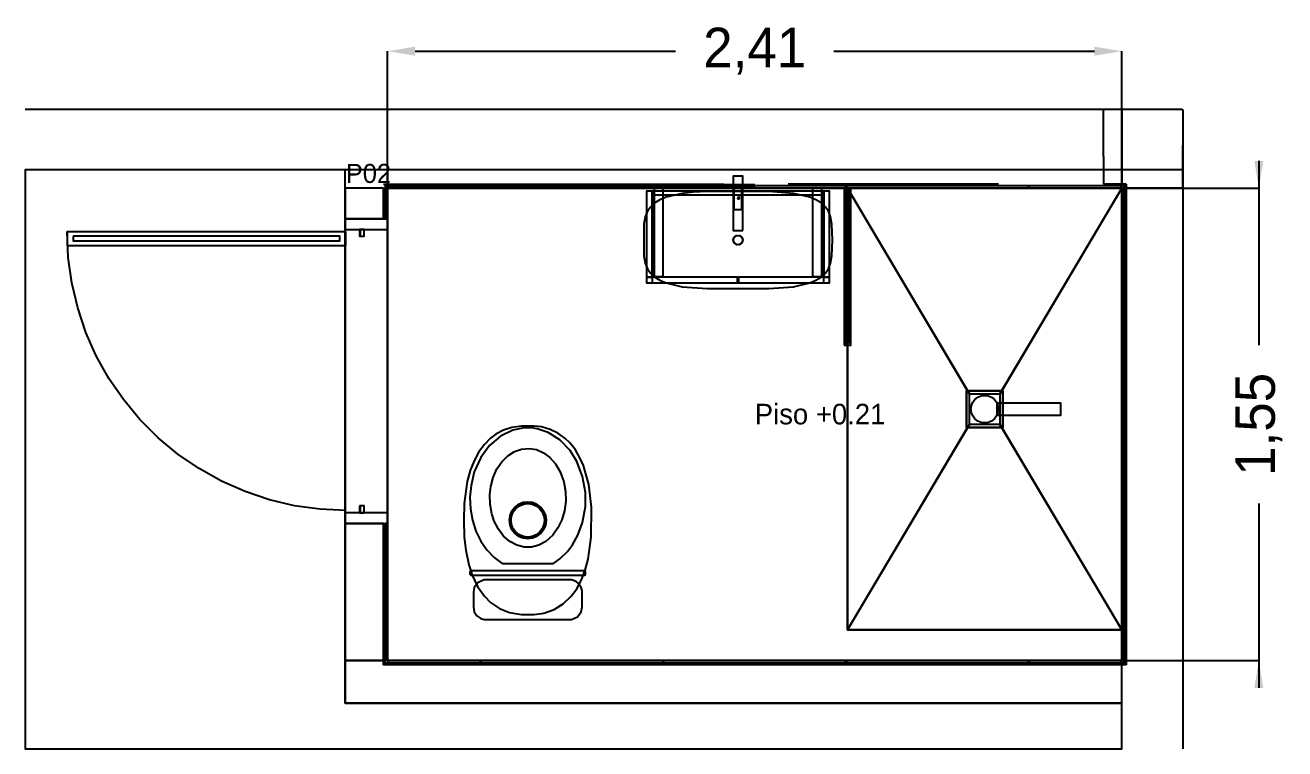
# Model space of a CAD drawing. Header units: metres. Extents: x 738 to 942, y -12 to 4.
# Drawn here: x 738.2 to 742.335, y -2.1 to 0.275 of the extents above; entities that cross this region are included whole.
import ezdxf

# ---------------------------------------------------------------- set-up
doc = ezdxf.new("R2010")
doc.units = ezdxf.units.M
for name, color, linetype in [('CORTE', 7, 'Continuous'), ('COTAS', 4, 'Continuous'), ('TEXTOS', 7, 'Continuous'), ('VISTA', 8, 'Continuous')]:
    doc.layers.add(name, color=color, linetype=linetype)
doc.dimstyles.get("Standard").update_dxf_attribs({"dimtxt": 2.5, "dimasz": 2.5, "dimexe": 1.25, "dimexo": 0.625, "dimtad": 1, "dimcen": 2.5, "dimazin": 3, "dimtfac": 1, "dimtmove": 0, "dimatfit": 3})

# ---------------------------------------------------------------- blocks, each defined once
blk = doc.blocks.new('_CLOSEDFILLED')
at = {"color": 0, "linetype": 'BYBLOCK'}
blk.add_solid([(-1, 0.164), (0, 0), (-1, -0.164)], dxfattribs=at)
blk = doc.blocks.new('*D1')
for p, q in [((739.39, -0.26), (739.39, 0.19)), ((739.48, 0.19), (740.335, 0.19)), ((740.855, 0.19), (741.71, 0.19)), ((741.8, -0.26), (741.8, 0.19))]:
    blk.add_line(p, q)
at = {"layer": 'Defpoints'}
for p in [(739.39, 0.19), (739.39, -0.26), (741.8, -0.26)]:
    blk.add_point(p, dxfattribs=at)
at = {"layer": 'COTAS', "xscale": 0.09, "yscale": 0.09, "rotation": 180}
blk.add_blockref('_CLOSEDFILLED', (739.39, 0.19), dxfattribs=at)
at = {"layer": 'COTAS', "xscale": 0.09, "yscale": 0.09}
blk.add_blockref('_CLOSEDFILLED', (741.8, 0.19), dxfattribs=at)
at = {"layer": 'COTAS', "insert": (740.595, 0.19), "char_height": 0.13, "attachment_point": 5}
blk.add_mtext('2,41', dxfattribs=at)
blk = doc.blocks.new('*D2')
for p, q in [((742.25, -0.17), (742.25, -0.775)), ((741.8, -0.26), (742.25, -0.26)), ((742.25, -1.295), (742.25, -1.9)), ((741.8, -1.81), (742.25, -1.81))]:
    blk.add_line(p, q)
at = {"layer": 'Defpoints'}
for p in [(741.8, -0.26), (742.25, -0.26), (741.8, -1.81)]:
    blk.add_point(p, dxfattribs=at)
at = {"layer": 'COTAS', "xscale": 0.09, "yscale": 0.09}
for p, rotation in [((742.25, -0.26), 270), ((742.25, -1.81), 90)]:
    blk.add_blockref('_CLOSEDFILLED', p, dxfattribs=dict(at, rotation=rotation))
at = {"layer": 'COTAS', "insert": (742.25, -1.035), "char_height": 0.13, "attachment_point": 5, "rotation": 90}
blk.add_mtext('1,55', dxfattribs=at)

msp = doc.modelspace()

# ---------------------------------------------------------------- linework, layer by layer
at = {"layer": 'CORTE'}
for p, q in [((738.2, 0), (738.8015, 0)), ((738.8015, 0), (741.9955, 0)), ((741.7435, -0.0003), (741.7445, 0)), ((741.7445, 0), (741.8952, 0)), ((741.8035, -0.0003), (741.8045, 0)), ((741.8045, 0), (741.9192, 0)), ((741.8952, 0), (741.9955, 0)), ((741.9192, 0), (741.9955, 0)), ((741.9955, 0), (741.9971, -0.0005)), ((741.9955, 0), (741.9971, -0.0005)), ((741.9955, 0), (741.9971, -0.0005)), ((741.7403, -0.0035), (741.74, -0.0045)), ((741.74, -0.1552), (741.74, -0.0045)), ((741.7403, -0.0035), (741.7408, -0.0019)), ((741.741, -0.0017), (741.7408, -0.0019)), ((741.741, -0.0017), (741.7413, -0.0013)), ((741.7413, -0.0013), (741.7417, -0.001)), ((741.7417, -0.001), (741.7419, -0.0008)), ((741.7419, -0.0008), (741.7435, -0.0003)), ((741.8003, -0.0035), (741.8, -0.0045)), ((741.8, -0.0045), (741.8, -0.246)), ((741.8003, -0.0035), (741.8008, -0.0019)), ((741.801, -0.0017), (741.8008, -0.0019)), ((741.801, -0.0017), (741.8013, -0.0013)), ((741.8013, -0.0013), (741.8017, -0.001)), ((741.8017, -0.001), (741.8019, -0.0008)), ((741.8019, -0.0008), (741.8035, -0.0003)), ((741.9971, -0.0005), (741.9981, -0.0008)), ((741.9971, -0.0005), (741.9981, -0.0008)), ((741.9971, -0.0005), (741.9981, -0.0008)), ((741.9981, -0.0008), (741.9985, -0.0011)), ((741.9981, -0.0008), (741.9985, -0.0011)), ((741.9981, -0.0008), (741.9985, -0.0011)), ((741.9985, -0.0011), (741.9987, -0.0013)), ((741.9985, -0.0011), (741.9987, -0.0013)), ((741.9985, -0.0011), (741.9987, -0.0013)), ((741.9987, -0.0013), (741.999, -0.0017)), ((741.9987, -0.0013), (741.999, -0.0017)), ((741.9987, -0.0013), (741.999, -0.0017)), ((741.9992, -0.0019), (741.999, -0.0017)), ((741.9992, -0.0019), (741.999, -0.0017)), ((741.9992, -0.0019), (741.999, -0.0017)), ((741.9992, -0.0019), (741.9997, -0.0035)), ((741.9992, -0.0019), (741.9997, -0.0035)), ((741.9992, -0.0019), (741.9997, -0.0035)), ((742, -0.0045), (741.9997, -0.0035)), ((742, -0.0045), (741.9997, -0.0035)), ((742, -0.0045), (741.9997, -0.0035)), ((742, -0.0045), (742, -0.1192)), ((742, -0.0045), (742, -0.1552)), ((742, -0.0045), (742, -2.1)), ((742, -0.1192), (742, -0.1192)), ((742, -0.1955), (742, -0.1192)), ((741.74, -0.1552), (741.74, -0.246)), ((742, -0.1552), (742, -0.1552)), ((742, -0.2555), (742, -0.1552)), ((738.8015, -0.2), (738.2, -0.2)), ((741.9955, -0.2), (738.8015, -0.2)), ((741.9971, -0.1995), (741.9955, -0.2)), ((741.9981, -0.1992), (741.9971, -0.1995)), ((741.9985, -0.1989), (741.9981, -0.1992)), ((741.9987, -0.1987), (741.9985, -0.1989)), ((741.9987, -0.1987), (741.9989, -0.1985)), ((741.9992, -0.1981), (741.9989, -0.1985)), ((741.9992, -0.1981), (741.9995, -0.1971)), ((742, -0.1955), (741.9995, -0.1971)), ((741.814, -0.246), (741.74, -0.246)), ((741.814, -0.246), (741.8, -0.246)), ((741.814, -0.246), (741.814, -0.26)), ((741.814, -1.824), (741.814, -0.246)), ((741.8952, -0.26), (741.814, -0.26)), ((741.9955, -0.26), (741.8952, -0.26)), ((741.9971, -0.2595), (741.9955, -0.26)), ((741.9981, -0.2592), (741.9971, -0.2595)), ((741.9985, -0.2589), (741.9981, -0.2592)), ((741.9987, -0.2587), (741.9985, -0.2589)), ((741.9987, -0.2587), (741.9989, -0.2585)), ((741.9992, -0.2581), (741.9989, -0.2585)), ((741.9992, -0.2581), (741.9995, -0.2571)), ((742, -0.2555), (741.9995, -0.2571)), ((741.8, -2.1), (741.8, -1.824)), ((741.814, -1.824), (741.8, -1.824))]:
    msp.add_line(p, q, dxfattribs=at)
for points in [[(740.889, -0.26), (740.889, -0.263), (740.911, -0.263), (740.911, -0.26), (740.889, -0.26)], [(740.889, -0.263), (740.889, -0.286), (740.892, -0.286), (740.892, -0.263), (740.889, -0.263)], [(740.908, -0.263), (740.908, -0.286), (740.911, -0.286), (740.911, -0.263), (740.908, -0.263)]]:
    msp.add_lwpolyline(points, close=True, dxfattribs=at)
at = {"layer": 'VISTA'}
for p, q in [((741.74, -0.2), (739.39, -0.2)), ((739.39, -0.2), (739.39, -0.246)), ((741.74, -0.2), (741.74, -0.246)), ((739.376, -0.246), (740.0985, -0.246)), ((739.378, -0.248), (740.5956, -0.248)), ((739.378, -0.248), (740.0989, -0.248)), ((740.0985, -0.246), (740.4939, -0.246)), ((740.0989, -0.248), (740.4939, -0.248)), ((741.3894, -0.246), (740.7045, -0.246)), ((741.3956, -0.246), (741.1153, -0.246)), ((741.3955, -0.248), (741.1153, -0.248)), ((741.3955, -0.248), (741.1153, -0.248)), ((741.812, -1.822), (741.812, -0.248)), ((741.812, -0.248), (741.812, -1.822)), ((741.814, -0.246), (741.814, -1.824)), ((739.382, -0.252), (740.5956, -0.252)), ((741.3951, -0.252), (741.1153, -0.252)), ((741.808, -1.818), (741.808, -0.252)), ((739.376, -0.36), (739.378, -0.36)), ((739.378, -0.36), (739.382, -0.36)), ((738.3414, -0.4869), (738.3375, -0.4025)), ((739.2525, -0.4025), (738.3375, -0.4025)), ((738.3531, -0.5706), (738.3414, -0.4869)), ((738.3724, -0.6529), (738.3531, -0.5706)), ((738.3993, -0.733), (738.3724, -0.6529)), ((738.4334, -0.8104), (738.3993, -0.733)), ((738.4746, -0.8842), (738.4334, -0.8104)), ((738.5223, -0.9539), (738.4746, -0.8842)), ((738.5763, -1.0189), (738.5223, -0.9539)), ((738.6361, -1.0787), (738.5763, -1.0189)), ((738.7011, -1.1327), (738.6361, -1.0787)), ((738.7708, -1.1804), (738.7011, -1.1327)), ((738.8446, -1.2216), (738.7708, -1.1804)), ((738.922, -1.2557), (738.8446, -1.2216)), ((739.0021, -1.2826), (738.922, -1.2557)), ((739.0844, -1.3019), (739.0021, -1.2826)), ((739.1681, -1.3136), (739.0844, -1.3019)), ((739.2525, -1.3175), (739.1681, -1.3136)), ((739.376, -1.36), (739.378, -1.36)), ((739.378, -1.36), (739.382, -1.36)), ((739.382, -1.818), (741.808, -1.818)), ((741.814, -1.824), (739.376, -1.824)), ((739.378, -1.822), (741.812, -1.822)), ((741.812, -1.822), (739.378, -1.822))]:
    msp.add_line(p, q, dxfattribs=at)
for points in [[(741.8, -1.95), (739.25, -1.95), (739.25, -0.2), (738.2, -0.2), (738.2, -2.1), (741.8, -2.1), (741.8, -1.95)], [(741.8, -1.95), (739.25, -1.95), (739.25, -0.2), (738.2, -0.2), (738.2, -2.1), (741.8, -2.1), (741.8, -1.95)], [(740.556, -0.399), (740.556, -0.22), (740.524, -0.22), (740.524, -0.399), (740.556, -0.399)], [(739.25, -0.26), (739.25, -0.36), (739.376, -0.36), (739.376, -0.26), (739.25, -0.26)], [(739.382, -0.252), (739.382, -0.262), (739.39, -0.262), (739.39, -0.26), (739.392, -0.26), (739.392, -0.252), (739.382, -0.252)], [(739.39, -0.357), (739.39, -0.262), (739.382, -0.262), (739.382, -0.36), (739.387, -0.36), (739.387, -0.357), (739.39, -0.357)], [(741.8, -1.81), (741.8, -1.71), (740.9, -1.71), (740.9, -0.26), (739.39, -0.26), (739.39, -1.81), (741.8, -1.81)], [(741.8, -1.81), (741.8, -1.71), (740.9, -1.71), (740.9, -0.26), (739.39, -0.26), (739.39, -1.81), (741.8, -1.81)], [(741.8, -1.81), (741.8, -1.71), (740.9, -1.71), (740.9, -0.26), (739.39, -0.26), (739.39, -1.81), (741.8, -1.81)], [(739.392, -0.252), (739.392, -0.26), (739.694, -0.26), (739.694, -0.252), (739.392, -0.252)], [(739.696, -0.252), (739.694, -0.252), (739.694, -0.26), (739.696, -0.26), (739.696, -0.252)], [(739.696, -0.252), (739.696, -0.26), (740.294, -0.26), (740.294, -0.252), (739.696, -0.252)], [(740.2432, -0.3357), (740.2359, -0.3539), (740.2315, -0.3778), (740.2315, -0.4822), (740.2359, -0.5061), (740.2432, -0.5243), (740.2536, -0.5393), (740.2671, -0.5518), (740.2838, -0.5622), (740.3041, -0.5709), (740.3572, -0.5832), (740.4388, -0.5892), (740.6412, -0.5892), (740.7228, -0.5832), (740.7759, -0.5709), (740.7962, -0.5622), (740.8129, -0.5518), (740.8264, -0.5393), (740.8368, -0.5243), (740.8441, -0.5061), (740.8485, -0.4822), (740.85, -0.43), (740.8485, -0.3778), (740.8441, -0.3539), (740.8368, -0.3357), (740.8264, -0.3207), (740.8129, -0.3082), (740.7962, -0.2978), (740.7759, -0.2891), (740.7228, -0.2768), (740.6412, -0.2708), (740.4388, -0.2708), (740.3926, -0.273), (740.3572, -0.2768), (740.3041, -0.2891), (740.2838, -0.2978), (740.2671, -0.3082), (740.2536, -0.3207), (740.2432, -0.3357)], [(740.24, -0.552), (740.258, -0.552), (740.258, -0.27), (740.24, -0.27), (740.24, -0.552)], [(740.24, -0.27), (740.24, -0.57), (740.84, -0.57), (740.84, -0.27), (740.24, -0.27)], [(740.258, -0.57), (740.822, -0.57), (740.822, -0.27), (740.258, -0.27), (740.258, -0.57)], [(740.822, -0.282), (740.822, -0.27), (740.258, -0.27), (740.258, -0.282), (740.822, -0.282)], [(740.265, -0.55), (740.295, -0.55), (740.295, -0.26), (740.265, -0.26), (740.265, -0.55)], [(740.296, -0.252), (740.294, -0.252), (740.294, -0.26), (740.296, -0.26), (740.296, -0.252)], [(740.296, -0.252), (740.296, -0.26), (740.894, -0.26), (740.894, -0.252), (740.296, -0.252)], [(740.553, -0.26), (740.527, -0.26), (740.527, -0.33), (740.553, -0.33), (740.553, -0.26)], [(740.542, -0.2865), (740.538, -0.2935), (740.5395, -0.2941), (740.5409, -0.2945), (740.5423, -0.2946), (740.5436, -0.2944), (740.5446, -0.2938), (740.5453, -0.293), (740.5456, -0.292), (740.5456, -0.2909), (740.5452, -0.2897), (740.5444, -0.2885), (740.5433, -0.2874), (740.542, -0.2865)], [(740.785, -0.55), (740.815, -0.55), (740.815, -0.26), (740.785, -0.26), (740.785, -0.55)], [(740.822, -0.552), (740.84, -0.552), (740.84, -0.27), (740.822, -0.27), (740.822, -0.552)], [(740.889, -0.775), (740.911, -0.775), (740.911, -0.26), (740.889, -0.26), (740.889, -0.775)], [(740.889, -0.775), (740.892, -0.775), (740.892, -0.26), (740.889, -0.26), (740.889, -0.775)], [(740.892, -0.766), (740.894, -0.766), (740.894, -0.266), (740.892, -0.266), (740.892, -0.766)], [(740.896, -0.252), (740.894, -0.252), (740.894, -0.26), (740.896, -0.26), (740.896, -0.252)], [(740.894, -0.266), (740.894, -0.766), (740.906, -0.766), (740.906, -0.266), (740.894, -0.266)], [(741.494, -0.26), (741.494, -0.252), (741.4294, -0.252), (740.896, -0.252), (740.896, -0.26), (741.4294, -0.26), (741.494, -0.26)], [(740.9, -0.26), (741.3, -0.935), (741.4, -0.935), (741.8, -0.26), (740.9, -0.26)], [(741.3, -1.035), (741.3, -0.935), (740.9, -0.26), (740.9, -1.71), (741.3, -1.035)], [(741.2941, -0.925), (741.4059, -0.925), (741.8, -0.26), (740.9, -0.26), (741.2941, -0.925)], [(741.29, -0.925), (741.2941, -0.925), (740.9, -0.26), (740.9, -1.71), (741.2941, -1.045), (741.29, -1.045), (741.29, -0.925)], [(741.3, -0.935), (741.4, -0.935), (741.8, -0.26), (740.9, -0.26), (741.3, -0.935)], [(741.3, -1.035), (741.3, -0.935), (740.9, -0.26), (740.9, -1.71), (741.3, -1.035)], [(741.3, -0.935), (741.4, -0.935), (741.8, -0.26), (740.9, -0.26), (741.3, -0.935)], [(741.3, -1.035), (741.3, -0.935), (740.9, -0.26), (740.9, -1.71), (741.3, -1.035)], [(740.906, -0.766), (740.908, -0.766), (740.908, -0.266), (740.906, -0.266), (740.906, -0.766)], [(740.908, -0.775), (740.911, -0.775), (740.911, -0.26), (740.908, -0.26), (740.908, -0.775)], [(741.8, -1.71), (741.8, -0.26), (741.4, -0.935), (741.4, -1.035), (741.8, -1.71)], [(741.8, -1.71), (741.8, -0.26), (741.4, -0.935), (741.4, -1.035), (741.8, -1.71)], [(741.4, -0.935), (741.4, -1.035), (741.8, -1.71), (741.8, -0.26), (741.4, -0.935)], [(741.41, -1.045), (741.4059, -1.045), (741.8, -1.71), (741.8, -0.26), (741.4059, -0.925), (741.41, -0.925), (741.41, -1.045)], [(741.494, -0.252), (741.494, -0.26), (741.496, -0.26), (741.496, -0.252), (741.494, -0.252)], [(741.496, -0.252), (741.496, -0.26), (741.798, -0.26), (741.798, -0.252), (741.496, -0.252)], [(741.798, -0.252), (741.798, -0.26), (741.8, -0.26), (741.8, -0.262), (741.808, -0.262), (741.808, -0.252), (741.798, -0.252)], [(741.8, -0.262), (741.8, -0.859), (741.808, -0.859), (741.808, -0.262), (741.8, -0.262)], [(739.25, -1.36), (739.39, -1.36), (739.39, -0.36), (739.25, -0.36), (739.25, -1.36)], [(739.25, -1.36), (739.39, -1.36), (739.39, -0.36), (739.25, -0.36), (739.25, -1.36)], [(739.25, -1.36), (739.39, -1.36), (739.39, -0.36), (739.25, -0.36), (739.25, -1.36)], [(739.25, -1.36), (739.39, -1.36), (739.39, -0.36), (739.25, -0.36), (739.25, -1.36)], [(739.25, -0.36), (739.25, -0.395), (739.39, -0.395), (739.39, -0.36), (739.25, -0.36)], [(739.387, -0.357), (739.387, -0.36), (739.39, -0.36), (739.39, -0.357), (739.387, -0.357)], [(739.2525, -0.4025), (738.3375, -0.4025), (738.3375, -0.4475), (739.2525, -0.4475), (739.2525, -0.4025)], [(739.2975, -0.395), (739.2975, -0.4175), (739.2995, -0.4175), (739.2995, -0.395), (739.2975, -0.395)], [(739.2995, -0.395), (739.2995, -0.4175), (739.3125, -0.4175), (739.3125, -0.395), (739.2995, -0.395)], [(738.3575, -0.4175), (738.3575, -0.4325), (739.2325, -0.4325), (739.2325, -0.4175), (738.3575, -0.4175)], [(740.5261, -0.422), (740.5359, -0.4145), (740.548, -0.4161), (740.5555, -0.4259), (740.5539, -0.438), (740.5441, -0.4455), (740.532, -0.4439), (740.5245, -0.4341), (740.5261, -0.422)], [(740.5245, -0.4259), (740.532, -0.4161), (740.5441, -0.4145), (740.5539, -0.422), (740.5555, -0.4341), (740.548, -0.4439), (740.5359, -0.4455), (740.5263, -0.4382), (740.5245, -0.4259)], [(740.5537, -0.4218), (740.5537, -0.4218), (740.5537, -0.4218), (740.5537, -0.4218)], [(740.24, -0.57), (740.538, -0.57), (740.538, -0.552), (740.24, -0.552), (740.24, -0.57)], [(740.542, -0.57), (740.84, -0.57), (740.84, -0.552), (740.542, -0.552), (740.542, -0.57)], [(741.8, -0.859), (741.8, -0.861), (741.808, -0.861), (741.808, -0.859), (741.8, -0.859)], [(741.8, -0.861), (741.8, -1.459), (741.808, -1.459), (741.808, -0.861), (741.8, -0.861)], [(741.29, -1.045), (741.41, -1.045), (741.41, -0.925), (741.29, -0.925), (741.29, -1.045)], [(741.29, -1.045), (741.41, -1.045), (741.41, -0.925), (741.29, -0.925), (741.29, -1.045)], [(741.3384, -0.9415), (741.35, -0.94), (741.3616, -0.9415), (741.3725, -0.946), (741.3818, -0.9532), (741.389, -0.9625), (741.3935, -0.9734), (741.395, -0.985), (741.3935, -0.9966), (741.389, -1.0075), (741.3818, -1.0168), (741.3725, -1.024), (741.3616, -1.0285), (741.35, -1.03), (741.3384, -1.0285), (741.3275, -1.024), (741.3182, -1.0168), (741.311, -1.0075), (741.3065, -0.9966), (741.305, -0.985), (741.3065, -0.9734), (741.311, -0.9625), (741.3182, -0.9532), (741.3275, -0.946), (741.3384, -0.9415)], [(741.3384, -0.9415), (741.35, -0.94), (741.3616, -0.9415), (741.3725, -0.946), (741.3818, -0.9532), (741.389, -0.9625), (741.3935, -0.9734), (741.395, -0.985), (741.3935, -0.9966), (741.389, -1.0075), (741.3818, -1.0168), (741.3725, -1.024), (741.3616, -1.0285), (741.35, -1.03), (741.3384, -1.0285), (741.3275, -1.024), (741.3182, -1.0168), (741.311, -1.0075), (741.3065, -0.9966), (741.305, -0.985), (741.3065, -0.9734), (741.311, -0.9625), (741.3182, -0.9532), (741.3275, -0.946), (741.3384, -0.9415)], [(741.39, -1.005), (741.6, -1.005), (741.6, -0.965), (741.39, -0.965), (741.39, -1.005)], [(739.64, -1.35), (739.6415, -1.4049), (739.6461, -1.4483), (739.656, -1.4961), (739.6672, -1.5302), (739.6852, -1.5676), (739.7074, -1.5991), (739.728, -1.6198), (739.7572, -1.6398), (739.7904, -1.6531), (739.8293, -1.6594), (739.8707, -1.6594), (739.9023, -1.6549), (739.9365, -1.643), (739.9665, -1.6243), (739.9926, -1.5991), (740.0107, -1.5744), (740.0261, -1.5458), (740.0387, -1.5136), (740.0485, -1.4777), (740.0585, -1.4049), (740.0591, -1.307), (740.0505, -1.2319), (740.0328, -1.1698), (740.0225, -1.1467), (740.0064, -1.1191), (739.9877, -1.0954), (739.972, -1.0802), (739.949, -1.0636), (739.9234, -1.0514), (739.8949, -1.0435), (739.8707, -1.0406), (739.8293, -1.0406), (739.7976, -1.0451), (739.77, -1.054), (739.745, -1.0674), (739.728, -1.0802), (739.7074, -1.1009), (739.6893, -1.1256), (739.6739, -1.1542), (739.6613, -1.1864), (739.6515, -1.2223), (739.6415, -1.2951), (739.64, -1.35)], [(739.6601, -1.2735), (739.6616, -1.3119), (739.6682, -1.3494), (739.6796, -1.3851), (739.6956, -1.4181), (739.7156, -1.4474), (739.7393, -1.4722), (739.766, -1.4912), (739.934, -1.4912), (739.9556, -1.4766), (739.9799, -1.4527), (739.9969, -1.4303), (740.0145, -1.3987), (740.0299, -1.3567), (740.0391, -1.3042), (740.0391, -1.2582), (740.0299, -1.2057), (740.0113, -1.1571), (739.9887, -1.1206), (739.9556, -1.0858), (739.9169, -1.0613), (739.8809, -1.0493), (739.8624, -1.0467), (739.8376, -1.0467), (739.8008, -1.0542), (739.7604, -1.0739), (739.7247, -1.1045), (739.6956, -1.1443), (739.6745, -1.1913), (739.6637, -1.2354), (739.6601, -1.2735)], [(740.9, -1.71), (741.8, -1.71), (741.4, -1.035), (741.3, -1.035), (740.9, -1.71)], [(740.9, -1.71), (741.8, -1.71), (741.4, -1.035), (741.3, -1.035), (740.9, -1.71)], [(741.4, -1.035), (741.3, -1.035), (740.9, -1.71), (741.8, -1.71), (741.4, -1.035)], [(741.4059, -1.045), (741.2941, -1.045), (740.9, -1.71), (741.8, -1.71), (741.4059, -1.045)], [(739.8137, -1.4317), (739.7911, -1.4195), (739.7707, -1.4018), (739.7534, -1.3793), (739.7398, -1.3528), (739.7316, -1.3284), (739.7261, -1.2974), (739.7253, -1.2656), (739.7283, -1.2393), (739.7361, -1.2091), (739.7484, -1.1815), (739.7646, -1.1576), (739.784, -1.1382), (739.806, -1.1241), (739.8296, -1.1159), (739.8541, -1.1138), (739.8784, -1.1179), (739.9016, -1.1282), (739.9228, -1.1441), (739.9412, -1.1651), (739.9561, -1.1904), (739.9684, -1.224), (739.9739, -1.255), (739.9747, -1.2868), (739.9707, -1.3183), (739.9621, -1.3481), (739.9492, -1.3751), (739.9324, -1.3984), (739.9089, -1.4195), (739.8863, -1.4317), (739.8623, -1.4379), (739.8377, -1.4379), (739.8137, -1.4317)], [(739.2975, -1.3025), (739.2975, -1.325), (739.2995, -1.325), (739.2995, -1.3025), (739.2975, -1.3025)], [(739.2995, -1.3025), (739.2995, -1.325), (739.3125, -1.325), (739.3125, -1.3025), (739.2995, -1.3025)], [(739.79, -1.35), (739.792, -1.3345), (739.798, -1.32), (739.8076, -1.3076), (739.82, -1.298), (739.8345, -1.292), (739.85, -1.29), (739.8655, -1.292), (739.88, -1.298), (739.8924, -1.3076), (739.902, -1.32), (739.908, -1.3345), (739.91, -1.35), (739.908, -1.3655), (739.902, -1.38), (739.8924, -1.3924), (739.88, -1.402), (739.8655, -1.408), (739.85, -1.41), (739.8345, -1.408), (739.82, -1.402), (739.8076, -1.3924), (739.798, -1.38), (739.792, -1.3655), (739.79, -1.35)], [(739.79, -1.35), (739.792, -1.3345), (739.798, -1.32), (739.8076, -1.3076), (739.82, -1.298), (739.8345, -1.292), (739.85, -1.29), (739.8655, -1.292), (739.88, -1.298), (739.8924, -1.3076), (739.902, -1.32), (739.908, -1.3345), (739.91, -1.35), (739.908, -1.3655), (739.902, -1.38), (739.8924, -1.3924), (739.88, -1.402), (739.8655, -1.408), (739.85, -1.41), (739.8345, -1.408), (739.82, -1.402), (739.8076, -1.3924), (739.798, -1.38), (739.792, -1.3655), (739.79, -1.35)], [(739.79, -1.35), (739.792, -1.3345), (739.798, -1.32), (739.8076, -1.3076), (739.82, -1.298), (739.8345, -1.292), (739.85, -1.29), (739.8655, -1.292), (739.88, -1.298), (739.8924, -1.3076), (739.902, -1.32), (739.908, -1.3345), (739.91, -1.35), (739.908, -1.3655), (739.902, -1.38), (739.8924, -1.3924), (739.88, -1.402), (739.8655, -1.408), (739.85, -1.41), (739.8345, -1.408), (739.82, -1.402), (739.8076, -1.3924), (739.798, -1.38), (739.792, -1.3655), (739.79, -1.35)], [(739.8345, -1.408), (739.85, -1.41), (739.8655, -1.408), (739.88, -1.402), (739.8924, -1.3924), (739.902, -1.38), (739.908, -1.3655), (739.91, -1.35), (739.908, -1.3345), (739.902, -1.32), (739.8924, -1.3076), (739.88, -1.298), (739.8655, -1.292), (739.85, -1.29), (739.8345, -1.292), (739.82, -1.298), (739.8076, -1.3076), (739.798, -1.32), (739.792, -1.3345), (739.79, -1.35), (739.792, -1.3655), (739.798, -1.38), (739.8076, -1.3924), (739.82, -1.402), (739.8345, -1.408)], [(739.8024, -1.3775), (739.7969, -1.3642), (739.795, -1.35), (739.7969, -1.3358), (739.8024, -1.3225), (739.8111, -1.3111), (739.8225, -1.3024), (739.8358, -1.2969), (739.85, -1.295), (739.8642, -1.2969), (739.8775, -1.3024), (739.8889, -1.3111), (739.8976, -1.3225), (739.9031, -1.3358), (739.905, -1.35), (739.9031, -1.3642), (739.8976, -1.3775), (739.8889, -1.3889), (739.8775, -1.3976), (739.8642, -1.4031), (739.85, -1.405), (739.8358, -1.4031), (739.8225, -1.3976), (739.8111, -1.3889), (739.8024, -1.3775)], [(739.25, -1.325), (739.25, -1.36), (739.39, -1.36), (739.39, -1.325), (739.25, -1.325)], [(739.25, -1.36), (739.25, -1.81), (739.376, -1.81), (739.376, -1.36), (739.25, -1.36)], [(739.382, -1.36), (739.382, -1.459), (739.39, -1.459), (739.39, -1.363), (739.387, -1.363), (739.387, -1.36), (739.382, -1.36)], [(739.387, -1.36), (739.387, -1.363), (739.39, -1.363), (739.39, -1.36), (739.387, -1.36)], [(739.382, -1.459), (739.382, -1.461), (739.39, -1.461), (739.39, -1.459), (739.382, -1.459)], [(739.382, -1.461), (739.382, -1.808), (739.39, -1.808), (739.39, -1.461), (739.382, -1.461)], [(741.808, -1.459), (741.8, -1.459), (741.8, -1.461), (741.808, -1.461), (741.808, -1.459)], [(741.8, -1.461), (741.8, -1.808), (741.808, -1.808), (741.808, -1.461), (741.8, -1.461)], [(739.663, -1.5162), (739.66, -1.5192), (739.66, -1.5272), (739.663, -1.5302), (740.037, -1.5302), (740.04, -1.5272), (740.04, -1.5192), (740.037, -1.5162), (739.663, -1.5162)], [(739.6745, -1.6507), (739.6832, -1.6637), (739.6962, -1.6724), (739.7063, -1.6751), (739.9937, -1.6751), (740.0128, -1.6671), (740.0255, -1.6507), (740.0285, -1.6354), (740.0282, -1.5802), (740.0255, -1.5701), (740.0168, -1.5571), (740.0085, -1.5508), (739.9937, -1.5457), (739.7063, -1.5457), (739.6872, -1.5537), (739.6745, -1.5701), (739.6715, -1.5854), (739.6715, -1.6354), (739.6745, -1.6507)], [(739.6853, -1.5637), (739.6853, -1.5637), (739.6853, -1.5637), (739.6853, -1.5637)], [(740.0099, -1.6582), (740.0099, -1.6582), (740.0099, -1.6582), (740.0099, -1.6582)], [(739.25, -1.81), (739.25, -1.95), (741.8, -1.95), (741.8, -1.824), (739.376, -1.824), (739.376, -1.81), (739.25, -1.81)], [(739.392, -1.818), (739.392, -1.81), (739.39, -1.81), (739.39, -1.808), (739.382, -1.808), (739.382, -1.818), (739.392, -1.818)], [(739.392, -1.81), (739.392, -1.818), (739.694, -1.818), (739.694, -1.81), (739.392, -1.81)], [(739.694, -1.81), (739.694, -1.818), (739.696, -1.818), (739.696, -1.81), (739.694, -1.81)], [(739.696, -1.81), (739.696, -1.818), (740.294, -1.818), (740.294, -1.81), (739.696, -1.81)], [(740.296, -1.81), (740.294, -1.81), (740.294, -1.818), (740.296, -1.818), (740.296, -1.81)], [(740.296, -1.81), (740.296, -1.818), (740.894, -1.818), (740.894, -1.81), (740.296, -1.81)], [(740.894, -1.81), (740.894, -1.818), (740.896, -1.818), (740.896, -1.81), (740.894, -1.81)], [(740.896, -1.81), (740.896, -1.818), (741.494, -1.818), (741.494, -1.81), (740.896, -1.81)], [(741.494, -1.81), (741.494, -1.818), (741.496, -1.818), (741.496, -1.81), (741.494, -1.81)], [(741.496, -1.81), (741.496, -1.818), (741.798, -1.818), (741.798, -1.81), (741.496, -1.81)], [(741.808, -1.818), (741.808, -1.808), (741.8, -1.808), (741.8, -1.81), (741.798, -1.81), (741.798, -1.818), (741.808, -1.818)]]:
    msp.add_lwpolyline(points, close=True, dxfattribs=at)

# ---------------------------------------------------------------- texts
at = {"layer": 'TEXTOS'}
for s, height, p in [('P02', 0.0625, (739.2525, -0.2425)), ('Piso +0.21', 0.0675, (740.595, -1.035))]:
    msp.add_text(s, height=height, dxfattribs=at).set_placement(p)

# ---------------------------------------------------------------- dimensions: what is measured, and where the dimension line sits
at = {"layer": 'COTAS'}
dim = msp.add_linear_dim(base=(739.39, 0.19), p1=(739.39, -0.26), p2=(741.8, -0.26), dimstyle='Standard', override={"dimtxt": 0.13, "dimasz": 0.09}, dxfattribs=at)
dim.commit()
dim.dimension.update_dxf_attribs({"geometry": '*D1', "text_midpoint": (740.595, 0.19)})
dim = msp.add_linear_dim(base=(742.25, -0.26), p1=(741.8, -0.26), p2=(741.8, -1.81), angle=90, dimstyle='Standard', override={"dimtxt": 0.13, "dimasz": 0.09}, dxfattribs=at)
dim.commit()
dim.dimension.update_dxf_attribs({"geometry": '*D2', "text_midpoint": (742.25, -1.035)})

doc.saveas('drawing.dxf')
